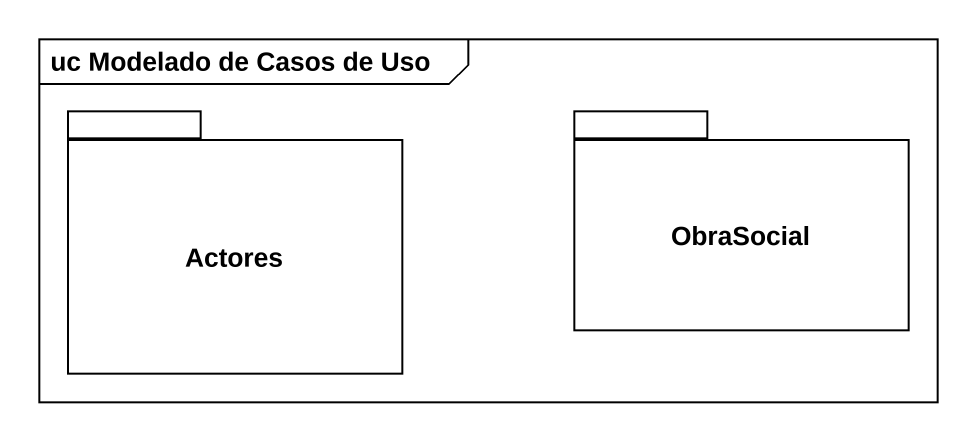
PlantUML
@startuml
mainframe uc Modelado de Casos de Uso
package Actores {
}
package ObraSocial {
}
@enduml
